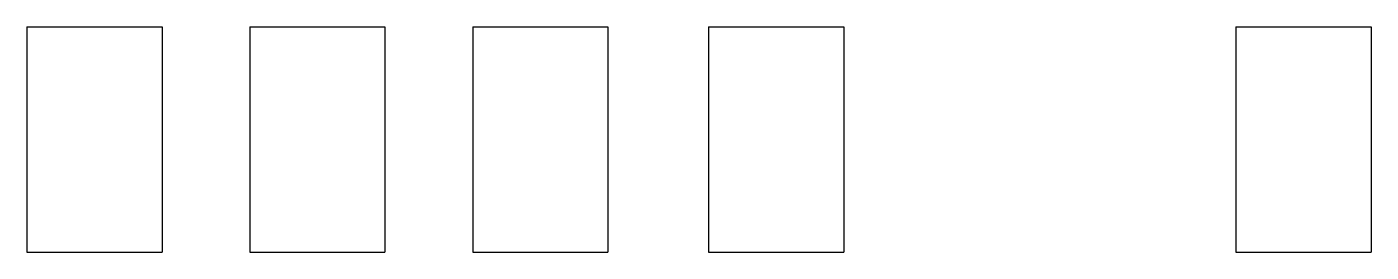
# Model space of a CAD drawing. Header units: millimetres. Extents: x 1478 to 10450, y 2114 to 8349.
# Drawn here: x 5531 to 6725, y 8149 to 8349 of the extents above; entities that cross this region are included whole.
import ezdxf

# ---------------------------------------------------------------- set-up
doc = ezdxf.new("R2010")
doc.units = ezdxf.units.MM
doc.layers.add('GK - płyta', color=110, linetype='Continuous')
doc.layers.add('Szkic', color=6, linetype='Continuous')
doc.layers.get('GK - płyta').off()

# ---------------------------------------------------------------- blocks, each defined once
blk = doc.blocks.new('Z$W@#15794')
at = {"layer": 'Szkic'}
for p, q in [((0, 200), (0, 0)), ((0, 200), (120, 200)), ((120, 200), (120, 0)), ((0, 0), (120, 0))]:
    blk.add_line(p, q, dxfattribs=at)

msp = doc.modelspace()

# ---------------------------------------------------------------- block references
at = {"layer": 'GK - płyta'}
for p in [(5531.274, 8149.332), (5729.253, 8149.332), (5927.232, 8149.332), (6136.606, 8149.332), (6604.93, 8149.332)]:
    msp.add_blockref('Z$W@#15794', p, dxfattribs=at)

doc.saveas('drawing.dxf')
